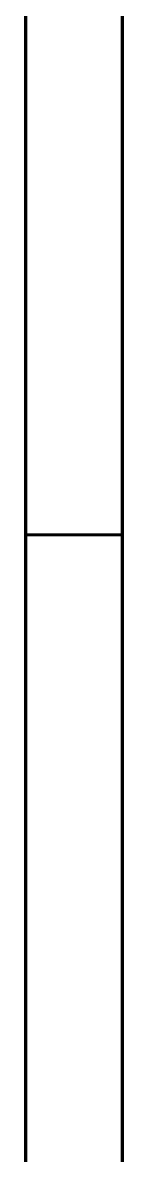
# Model space of a CAD drawing. Extents: x 0 to 387, y 0 to 260.
# Drawn here: x 384.12 to 387.4, y 185.9 to 223.28 of the extents above; entities that cross this region are included whole.
import ezdxf

# ---------------------------------------------------------------- set-up
doc = ezdxf.new("R2010")
doc.units = 0
doc.layers.add('94', color=14, linetype='CONTINUOUS')

msp = doc.modelspace()

# ---------------------------------------------------------------- linework, layer by layer
at = {"layer": '94', "const_width": 0.1016}
for points in [[(387.35, 206.375), (387.35, 260.35)], [(384.175, 206.375), (384.175, 257.175)], [(384.175, 155.575), (384.175, 206.375)], [(384.175, 206.375), (387.35, 206.375)], [(387.35, 155.575), (387.35, 206.375)]]:
    msp.add_lwpolyline(points, dxfattribs=at)
at = {"layer": '94', "const_width": 0.0508}
for points in [[(384.2004, 206.375, 1), (384.1496, 206.375)], [(384.175, 206.4004, 1), (384.175, 206.3496)], [(384.1496, 206.375, 1), (384.2004, 206.375)], [(387.3754, 206.375, 1), (387.3246, 206.375)], [(387.3246, 206.375, 1), (387.3754, 206.375)], [(387.35, 206.3496, 1), (387.35, 206.4004)]]:
    msp.add_lwpolyline(points, format="xyb", dxfattribs=at)

doc.saveas('drawing.dxf')
